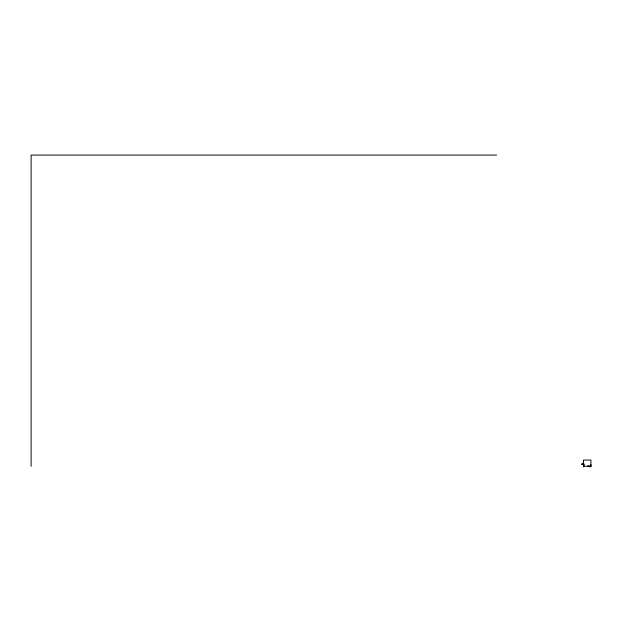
<?xml version="1.0" encoding="UTF-8"?>
<svg xmlns="http://www.w3.org/2000/svg" width="622" height="622" viewBox="0 0 622 622"><rect width="100%" height="100%" fill="white"/><g stroke="black" fill="none" stroke-linecap="round" stroke-linejoin="round"><path stroke-width="0.93" d="M583.49 465.862L584.315 465.862L583.529 466.928L583.529 460.055L590.9 460.055L590.9 466.687L589.127 466.687L587.977 466.36L587.977 465.862L589.213 465.862L589.213 466.687M583.49 463.351L581.43 464.214L584.727 464.214M496.605 155.072L31.1 155.072L31.1 466.228M590.9 464.626L590.814 466.228M583.49 466.228L590.9 466.228M583.49 466.313L584.315 466.313"/></g></svg>
